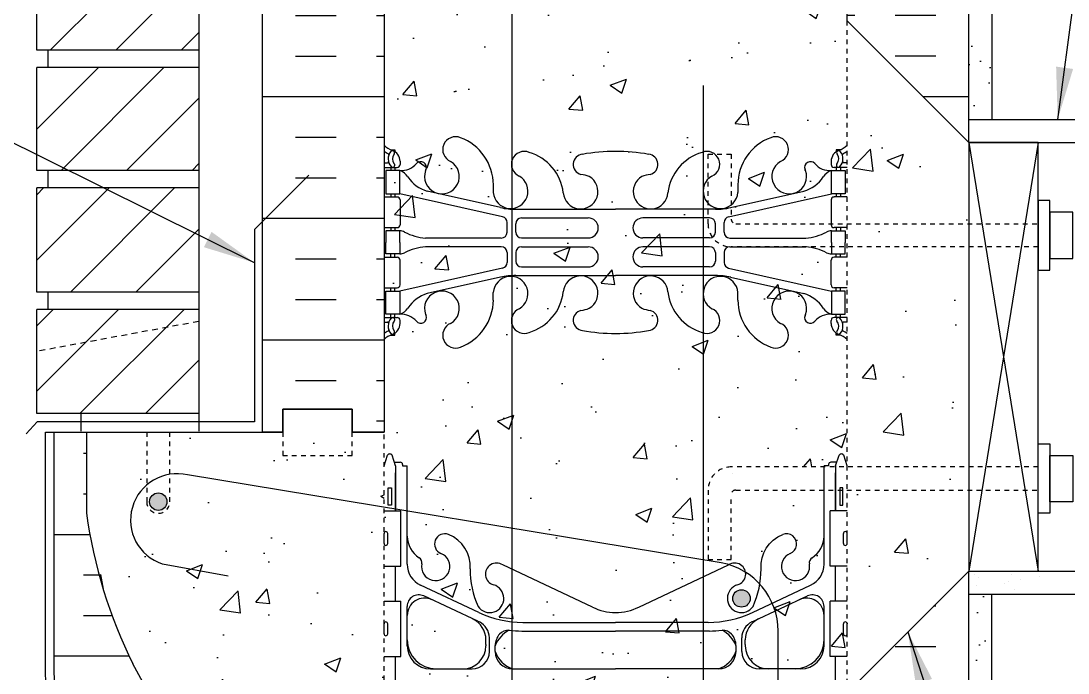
# Model space of a CAD drawing. Header units: inches. Extents: x 141.3 to 203.7, y -55.9 to 20.9.
# Drawn here: x 156.03 to 178.64, y -23.16 to -9.08 of the extents above; entities that cross this region are included whole.
import ezdxf

# ---------------------------------------------------------------- set-up
doc = ezdxf.new("R2010")
doc.units = ezdxf.units.IN
doc.header["$LTSCALE"] = 0.5
doc.header["$MEASUREMENT"] = 0
doc.linetypes.add('DASHED2', pattern=[0.375, 0.25, -0.125])
doc.linetypes.add('HIDDEN2', pattern=[0.1875, 0.125, -0.0625])
for name, color, linetype in [('HATCH', 12, 'Continuous'), ('Hidden2', 12, 'HIDDEN2'), ('LINE15', 9, 'Continuous'), ('LINE18', 9, 'Continuous'), ('line25', 2, 'Continuous'), ('LINE3', 3, 'Continuous'), ('LINE50', 5, 'Continuous'), ('LINE9', 9, 'Continuous'), ('TEXT', 4, 'Continuous'), ('Web_Edge', 9, 'Continuous')]:
    doc.layers.add(name, color=color, linetype=linetype)
doc.styles.add('DIM', font='romans.shx', dxfattribs={"width": 0.7})
doc.dimstyles.new('ext_12', dxfattribs={"dimscale": 12, "dimtxt": 0.09375, "dimasz": 0.09375, "dimexe": 0.09375, "dimexo": 0.0625, "dimgap": 0.0625, "dimtad": 1, "dimdec": 1, "dimzin": 3, "dimdsep": 46, "dimlunit": 4, "dimtxsty": 'DIM', "dimcen": 0.09, "dimdle": 0.09375, "dimclrt": 4, "dimadec": 0, "dimazin": 0, "dimtfac": 1, "dimtdec": 1, "dimtmove": 2, "dimatfit": 3, "dimfxl": 0, "dimfrac": 2, "dimtolj": 1, "dimtzin": 0, "dimarcsym": 0})
pattern_1 = [(37.5, (154.0712, -48.8331), (-0.031497, 0.963412), [0, -0.76, 0, -0.85, 0, -0.8125]), (7.5, (154.0712, -48.8331), (0.884888, 1.411073), [0, -0.41, 0, -0.685, 0, -0.2625]), (327.5, (153.4562, -48.8331), (1.557071, 0.00283), [0, -0.25, 0, -0.9, 0, -1.175]), (317.5, (153.4562, -48.8331), (1.503063, 0.438838), [0, -0.125, 0, -0.59, 0, -0.675])]

msp = doc.modelspace()

# ---------------------------------------------------------------- hatches: boundary and pattern name
at = {"layer": 'HATCH'}
h = msp.add_hatch(dxfattribs=at)
h.set_pattern_fill('ANSI31', color=256, scale=8, style=0)
h.set_pattern_definition([(45, (150.0712, -48.8331), (-0.707107, 0.707107), [])])
h.paths.add_polyline_path([(159.873, -15.308), (156.373, -15.308), (156.373, -17.558), (159.873, -17.558)])
h.paths.add_polyline_path([(159.873, -12.683), (156.373, -12.683), (156.373, -14.933), (159.873, -14.933)])
h.paths.add_polyline_path([(159.873, -10.088), (156.373, -10.088), (156.373, -12.308), (159.873, -12.308)])
h.paths.add_polyline_path([(159.873, -7.463), (156.373, -7.463), (156.373, -9.713), (159.873, -9.713)])
h.paths.add_polyline_path([(159.873, -4.863), (158.248, -4.863), (158.248, -4.838), (156.373, -4.838), (156.373, -7.088), (159.873, -7.088)])
h.paths.add_polyline_path([(159.873, -2.213), (156.373, -2.213), (156.373, -4.463), (159.873, -4.463)])
h.paths.add_polyline_path([(159.873, 0.412), (156.373, 0.412), (156.373, -1.838), (159.873, -1.838)])
h.paths.add_polyline_path([(159.873, 3.037), (156.373, 3.037), (156.373, 0.787), (159.873, 0.787)])
h.paths.add_polyline_path([(159.873, 5.637), (158.248, 5.637), (158.248, 5.662), (156.373, 5.662), (156.373, 3.412), (159.873, 3.412)])
h.paths.add_polyline_path([(159.873, 8.257), (156.373, 8.257), (156.373, 6.037), (159.873, 6.037)])
h.paths.add_polyline_path([(159.873, 10.882), (156.373, 10.882), (156.373, 8.632), (159.873, 8.632)])
h.paths.add_polyline_path([(159.873, 13.507), (156.373, 13.507), (156.373, 11.257), (159.873, 11.257)])
h.paths.add_polyline_path([(159.873, 16.107), (158.248, 16.107), (158.248, 16.132), (156.373, 16.132), (156.373, 13.882), (159.873, 13.882)])
h.paths.add_polyline_path([(159.873, 18.042), (156.373, 18.042), (156.373, 16.507), (159.873, 16.507)])
h = msp.add_hatch(dxfattribs=at)
h.set_pattern_fill('AR-SAND', color=256, scale=0.5, style=0)
h.set_pattern_definition(pattern_1)
h.paths.add_polyline_path([(176.998, 18.042), (176.498, 18.042), (176.498, 0.042), (176.485, -11.208), (176.998, -11.208)])
h = msp.add_hatch(dxfattribs=at)
h.set_pattern_fill('INSUL', color=256, scale=7, style=0)
h.set_pattern_definition([(0, (-2762.289, -414.9678), (0, 2.625), []), (0, (-2762.289, -414.0928), (0, 2.625), [0.875, -0.875]), (0, (-2762.289, -413.2178), (0, 2.625), [0.875, -0.875])])
h.paths.add_polyline_path([(161.248, -17.958), (161.685, -17.958), (161.685, -17.458), (163.185, -17.458), (163.185, -17.958), (163.873, -17.958), (163.873, 0.042), (163.185, 0.042), (163.185, 0.542), (161.685, 0.542), (161.685, 0.042), (161.248, 0.042)])
h = msp.add_hatch(dxfattribs=at)
h.set_pattern_fill('INSUL', color=256, scale=7, style=0)
h.set_pattern_definition([(180, (3100.0342, -414.9678), (0, 2.625), []), (180, (3100.0342, -414.0928), (0, 2.625), [0.875, -0.875]), (180, (3100.0342, -413.2178), (0, 2.625), [0.875, -0.875])])
h.paths.add_polyline_path([(173.873, -9.083), (176.498, -11.708), (176.498, 0.042), (176.06, 0.042), (176.06, 0.542), (174.56, 0.542), (174.56, 0.042), (173.873, 0.042)])
h = msp.add_hatch(dxfattribs=at)
h.set_pattern_fill('AR-CONC', color=256, scale=0.5, style=0)
edge = h.paths.add_edge_path()
edge.add_line((170.869, -13.458), (170.869, -11.958))
edge.add_line((170.869, -11.958), (171.369, -11.958))
edge.add_line((171.369, -11.958), (171.369, -13.358))
edge.add_arc((171.469, -13.358), 0.1, 180, 270)
edge.add_line((171.469, -13.458), (173.873, -13.458))
edge.add_line((173.873, -13.458), (173.873, -9.083))
edge.add_line((173.873, -9.083), (173.873, -8.261))
edge.add_spline(control_points=[(173.873, -8.261), (173.83, -8.265), (173.732, -8.274), (173.609, -8.237), (173.501, -8.171), (173.449, -8.084), (173.359, -8.057), (173.235, -8.063), (173.098, -8.081), (172.965, -8.157), (172.813, -8.224), (172.648, -8.211), (172.531, -8.148), (172.449, -8.11), (172.346, -8.106), (172.256, -8.109), (172.176, -8.101), (172.109, -8.161), (172.006, -8.179), (171.972, -8.269), (171.913, -8.265), (171.889, -8.26), (171.873, -8.255)], knot_values=[4.266465, 4.266465, 4.266465, 4.266465, 4.393986, 4.559812, 4.641907, 4.770665, 4.842693, 4.911035, 5.14334, 5.245184, 5.367834, 5.642148, 5.693071, 5.769302, 5.908749, 5.996148, 6.04171, 6.143555, 6.245399, 6.341968, 6.364749, 6.41534, 6.41534, 6.41534, 6.41534], degree=3, periodic=0)
edge.add_spline(control_points=[(171.873, -8.255), (171.856, -8.26), (171.832, -8.265), (171.773, -8.269), (171.74, -8.179), (171.636, -8.161), (171.569, -8.101), (171.489, -8.109), (171.4, -8.106), (171.296, -8.11), (171.215, -8.148), (171.097, -8.211), (170.933, -8.224), (170.78, -8.157), (170.647, -8.081), (170.51, -8.063), (170.386, -8.057), (170.296, -8.084), (170.245, -8.171), (170.137, -8.237), (170.013, -8.274), (169.915, -8.265), (169.873, -8.261)], knot_values=[4.266465, 4.266465, 4.266465, 4.266465, 4.317056, 4.339836, 4.436406, 4.53825, 4.640095, 4.685656, 4.773056, 4.912503, 4.988734, 5.039656, 5.313971, 5.43662, 5.538465, 5.77077, 5.839112, 5.911139, 6.039898, 6.121993, 6.287819, 6.41534, 6.41534, 6.41534, 6.41534], degree=3, periodic=0)
edge.add_spline(control_points=[(169.873, -8.261), (169.83, -8.265), (169.732, -8.274), (169.609, -8.237), (169.501, -8.171), (169.449, -8.084), (169.359, -8.057), (169.235, -8.063), (169.098, -8.081), (168.965, -8.157), (168.813, -8.224), (168.648, -8.211), (168.531, -8.148), (168.449, -8.11), (168.346, -8.106), (168.256, -8.109), (168.176, -8.101), (168.109, -8.161), (168.006, -8.179), (167.972, -8.269), (167.88, -8.263), (167.795, -8.225), (167.7, -8.18), (167.618, -8.164), (167.55, -8.175), (167.441, -8.183), (167.318, -8.258), (167.168, -8.25), (167.072, -8.226), (167.001, -8.201), (166.985, -8.145), (166.951, -8.103), (166.889, -8.079), (166.772, -8.115), (166.644, -8.164), (166.541, -8.288), (166.403, -8.251), (166.314, -8.127), (166.131, -8.144), (165.933, -8.284), (165.685, -8.072), (165.426, -8.266), (165.172, -7.994), (164.805, -8.267), (164.453, -7.972), (164.196, -8.258), (163.998, -8.157), (163.873, -8.093)], knot_values=[0, 0, 0, 0, 0.127521, 0.293347, 0.375442, 0.5042, 0.576228, 0.64457, 0.876875, 0.97872, 1.101369, 1.375684, 1.426606, 1.502837, 1.642284, 1.729684, 1.775245, 1.87709, 1.978934, 2.075503, 2.098284, 2.242339, 2.354648, 2.415546, 2.487363, 2.56215, 2.740817, 2.900283, 2.994201, 3.045124, 3.112225, 3.152989, 3.20566, 3.298114, 3.507555, 3.62139, 3.737542, 3.87312, 4.054757, 4.211307, 4.562946, 4.779646, 5.001394, 5.459275, 5.834378, 6.04652, 6.41534, 6.41534, 6.41534, 6.41534], degree=3, periodic=0)
edge.add_line((163.873, -8.093), (163.873, -17.958))
edge.add_line((163.873, -17.958), (163.873, -32.708))
edge.add_line((163.873, -32.708), (163.873, -35.958))
edge.add_line((163.873, -35.958), (167.769, -35.958))
edge.add_line((167.769, -35.958), (168.769, -34.958))
edge.add_line((168.769, -34.958), (168.769, -35.958))
edge.add_line((168.769, -35.958), (168.769, -36.958))
edge.add_line((168.769, -36.958), (169.769, -35.958))
edge.add_line((169.769, -35.958), (173.873, -35.958))
edge.add_line((173.873, -35.958), (173.873, -23.583))
edge.add_line((173.873, -23.583), (173.873, -19.208))
edge.add_line((173.873, -19.208), (171.469, -19.208))
edge.add_arc((171.469, -19.308), 0.1, 90, 180)
edge.add_line((171.369, -19.308), (171.369, -20.708))
edge.add_line((171.369, -20.708), (170.869, -20.708))
edge.add_line((170.869, -20.708), (170.869, -19.208))
edge.add_arc((171.369, -19.208), 0.5, 90, 180, ccw=False)
edge.add_line((171.369, -18.708), (173.873, -18.708))
edge.add_line((173.873, -18.708), (173.873, -13.958))
edge.add_line((173.873, -13.958), (171.369, -13.958))
edge.add_arc((171.369, -13.458), 0.5, 180, 270, ccw=False)
h = msp.add_hatch(dxfattribs=at)
h.set_pattern_fill('AR-CONC', color=256, scale=0.5, style=0)
h.set_pattern_definition([(50, (40.4486, -171.5976), (3.5863, -0.31376), [0.375, -4.125]), (355, (40.4486, -171.5976), (-0.693757, 3.76096), [0.3, -3.3]), (100.4514, (40.7474, -171.6237), (2.892547, 3.4472), [0.3187, -3.50571]), (46.1842, (40.4486, -170.5976), (5.336205, -0.827595), [0.5625, -6.1875]), (96.6356, (40.893, -170.6665), (4.67331, 4.87059), [0.47805, -5.25856]), (351.1842, (40.4486, -170.5976), (4.67331, 4.8706), [0.45, -4.95]), (21, (40.9486, -170.8476), (2.984535, -2.013094), [0.375, -4.125]), (326, (40.9486, -170.8476), (1.216577, 3.62575), [0.3, -3.3]), (71.4514, (41.1973, -171.0153), (4.201113, 1.61265), [0.3187, -3.50571]), (37.5, (40.4486, -171.5976), (0.060799, 1.664469), [0, -3.26, 0, -3.35, 0, -3.3125]), (7.5, (40.4486, -171.5976), (1.315348, 1.972059), [0, -1.91, 0, -3.185, 0, -1.2625]), (327.5, (39.3336, -171.5976), (2.669112, -0.112774), [0, -1.25, 0, -3.9, 0, -5.175]), (317.5, (38.8336, -171.5976), (2.91593, 0.500525), [0, -1.625, 0, -2.59, 0, -3.675])])
h.paths.add_polyline_path([(176.498, -14.271), (173.873, -14.271), (173.873, -18.396), (176.498, -18.396)])
h.paths.add_polyline_path([(176.498, -19.833), (176.498, -18.896), (173.873, -18.896), (173.873, -22.458)])
h.paths.add_polyline_path([(173.873, -10.208), (173.873, -13.771), (176.498, -13.771), (176.498, -12.833)])
h = msp.add_hatch(dxfattribs=at)
h.set_pattern_fill('INSUL', color=256, scale=7, style=0)
h.set_pattern_definition([(0, (-2838.6182, -458.5406), (0, 2.625), []), (0, (-2838.6182, -457.6656), (0, 2.625), [0.875, -0.875]), (0, (-2838.6182, -456.7906), (0, 2.625), [0.875, -0.875])])
h.paths.add_polyline_path([(158.448, -22.958, -0.079579), (157.448, -19.708), (157.448, -17.958), (156.748, -17.958), (156.748, -22.958, 0.131652), (157.417, -25.458), (161.155, -31.608, -0.10438), (161.248, -32.083), (161.248, -35.958), (161.685, -35.958), (161.685, -35.458), (163.185, -35.458), (163.185, -35.958), (163.873, -35.958), (163.873, -32.708), (163.623, -32.708), (163.623, -32.333)])
h = msp.add_hatch(dxfattribs=at)
h.set_pattern_fill('AR-CONC', color=256, scale=0.5, style=0)
h.set_pattern_definition([(50, (-2838.6182, -458.5406), (3.586301, -0.3137607), [0.375, -4.125]), (355, (-2838.618, -458.5406), (-0.6937567, 3.7609607), [0.3, -3.3]), (100.4514, (-2838.3193, -458.5668), (2.892547, 3.4471977), [0.318701, -3.5057106]), (46.1842, (-2838.618, -457.5406), (5.336205, -0.827595), [0.5625, -6.1875]), (96.6356, (-2838.1735, -457.6096), (4.6733135, 4.870589), [0.478051, -5.258565]), (351.1842, (-2838.618, -457.5406), (4.67331, 4.870593), [0.45, -4.95]), (21, (-2838.1182, -457.7906), (2.9845353, -2.0130945), [0.375, -4.125]), (326, (-2838.118, -457.7906), (1.2165767, 3.6257502), [0.3, -3.3]), (71.4514, (-2837.8695, -457.9584), (4.201113, 1.6126525), [0.318701, -3.5057106]), (37.5, (-2838.6182, -458.5406), (0.0607993, 1.66446927), [0, -3.26, 0, -3.35, 0, -3.3125]), (7.5, (-2838.6182, -458.5406), (1.3153477, 1.9720586), [0, -1.91, 0, -3.185, 0, -1.2625]), (327.5, (-2839.7332, -458.5406), (2.6691122, -0.11277436), [0, -1.25, 0, -3.9, 0, -5.175]), (317.5, (-2840.2332, -458.5406), (2.9159308, 0.500525), [0, -1.625, 0, -2.59, 0, -3.675])])
h.paths.add_polyline_path([(163.623, -32.333), (163.623, -32.708), (163.873, -32.708), (163.873, -17.958), (159.248, -17.958), (159.248, -19.458, -1), (158.748, -19.458), (158.748, -17.958), (157.448, -17.958), (157.448, -19.708, 0.079579), (158.448, -22.958)])
h = msp.add_hatch(dxfattribs=at)
h.set_pattern_fill('INSUL', color=256, scale=7, style=0)
h.set_pattern_definition([(180, (3100.0342, -432.9678), (0, 2.625), []), (180, (3100.0342, -432.0928), (0, 2.625), [0.875, -0.875]), (180, (3100.0342, -431.2178), (0, 2.625), [0.875, -0.875])])
h.paths.add_polyline_path([(176.498, -20.958), (173.873, -23.583), (173.873, -35.958), (174.56, -35.958), (174.56, -35.458), (176.06, -35.458), (176.06, -35.958), (176.498, -35.958)])
h = msp.add_hatch(dxfattribs=at)
h.set_pattern_fill('AR-SAND', color=256, scale=0.5, style=0)
h.set_pattern_definition(pattern_1)
h.paths.add_polyline_path([(176.998, -21.77), (176.904, -21.458), (176.498, -21.458), (176.498, -35.958), (176.998, -35.958)])
at = {"layer": 'LINE3'}
for points in [[(158.81, -19.458, 1), (159.185, -19.458, 1)], [(171.779, -21.547, 1), (171.404, -21.547, 1)]]:
    msp.add_hatch(color=256, dxfattribs=at).paths.add_polyline_path(points)

# ---------------------------------------------------------------- linework, layer by layer
at = {"layer": 'HATCH', "linetype": 'Continuous'}
for p, q in [((177.998, -11.708), (176.498, -20.958)), ((176.498, -11.708), (177.998, -20.958))]:
    msp.add_line(p, q, dxfattribs=at)
at = {"layer": 'HATCH'}
for p, q in [((171.407, -18.84), (171.407, -18.84)), ((176.617, -21.02), (176.617, -21.02)), ((176.709, -21.105), (176.709, -21.105)), ((177.271, -21.229), (177.271, -21.229)), ((177.353, -21.171), (177.353, -21.171)), ((177.422, -21.04), (177.422, -21.04)), ((177.614, -21.137), (177.614, -21.137)), ((178.02, -21.083), (178.02, -21.083)), ((176.674, -21.26), (176.674, -21.26)), ((177.482, -21.363), (177.482, -21.363))]:
    msp.add_line(p, q, dxfattribs=at)
at = {"layer": 'Hidden2', "color": 9}
for p, q in [((157.448, -17.958), (158.748, -17.958)), ((159.248, -17.958), (161.248, -17.958))]:
    msp.add_line(p, q, dxfattribs=at)
at = {"layer": 'Hidden2'}
for p, q in [((157.448, -17.958), (158.748, -17.958)), ((158.748, -17.958), (158.748, -19.458)), ((159.248, -17.958), (161.248, -17.958)), ((159.248, -19.458), (159.248, -17.958)), ((163.873, -32.708), (163.873, -17.958))]:
    msp.add_line(p, q, dxfattribs=at)
msp.add_lwpolyline([(161.248, -17.958), (161.685, -17.958), (161.685, -17.458), (163.185, -17.458), (163.185, -17.958), (163.873, -17.958)], dxfattribs=at)
msp.add_arc((158.998, -19.458), 0.25, 180, 0, dxfattribs=at)
at = {"layer": 'LINE15', "linetype": 'HIDDEN2'}
for points in [[(171.369, -13.958, -0.414214), (170.869, -13.458), (170.869, -11.958), (171.369, -11.958), (171.369, -13.358, 0.414214), (171.469, -13.458)], [(171.369, -18.708, 0.414214), (170.869, -19.208), (170.869, -20.708), (171.369, -20.708), (171.369, -19.308, -0.414214), (171.469, -19.208)]]:
    msp.add_lwpolyline(points, format="xyb", dxfattribs=at)
for points in [[(171.469, -13.458), (177.998, -13.458)], [(177.998, -13.958), (171.369, -13.958)], [(177.998, -18.708), (171.369, -18.708)], [(171.469, -19.208), (177.998, -19.208)]]:
    msp.add_lwpolyline(points, dxfattribs=at)
at = {"layer": 'LINE18'}
for points in [[(177.998, -14.458), (178.248, -14.458), (178.248, -12.958), (177.998, -12.958)], [(178.248, -14.208), (178.748, -14.208), (178.748, -13.208), (178.248, -13.208)], [(177.998, -18.208), (178.248, -18.208), (178.248, -19.708), (177.998, -19.708)], [(178.248, -18.458), (178.748, -18.458), (178.748, -19.458), (178.248, -19.458)]]:
    msp.add_lwpolyline(points, close=True, dxfattribs=at)
at = {"layer": 'line25'}
for p, q in [((159.873, 5.662), (159.873, -17.933)), ((163.873, 0.042), (163.873, -17.958)), ((173.873, -9.083), (173.873, 0.042)), ((156.373, -9.713), (156.373, -7.463)), ((176.498, -11.708), (173.873, -9.083)), ((159.873, -9.713), (156.373, -9.713)), ((156.623, -10.088), (156.623, -9.713)), ((159.873, -10.088), (156.373, -10.088)), ((156.373, -12.308), (156.373, -10.088)), ((176.498, -11.708), (190.196, -11.708)), ((159.873, -12.308), (156.373, -12.308)), ((156.623, -12.683), (156.623, -12.308)), ((159.873, -12.683), (156.373, -12.683)), ((156.373, -14.933), (156.373, -12.683)), ((159.873, -14.933), (156.373, -14.933)), ((156.623, -15.308), (156.623, -14.933)), ((159.873, -15.308), (156.373, -15.308)), ((156.373, -17.558), (156.373, -15.308)), ((159.873, -17.558), (156.373, -17.558)), ((157.323, -17.558), (157.323, -17.933)), ((157.448, -17.958), (157.448, -19.708)), ((163.873, -19.653), (164.238, -19.653)), ((164.238, -20.853), (164.238, -19.653)), ((173.873, -19.653), (173.508, -19.653)), ((173.508, -20.853), (173.508, -19.653)), ((163.873, -20.853), (164.238, -20.853)), ((173.873, -20.853), (173.508, -20.853)), ((176.498, -20.958), (173.873, -23.583)), ((176.498, -20.958), (190.196, -20.958)), ((163.873, -21.603), (164.238, -21.603)), ((164.238, -22.803), (164.238, -21.603)), ((173.873, -21.603), (173.508, -21.603)), ((173.508, -22.803), (173.508, -21.603)), ((163.873, -22.803), (164.238, -22.803)), ((173.873, -22.803), (173.508, -22.803)), ((163.623, -32.333), (158.448, -22.958))]:
    msp.add_line(p, q, dxfattribs=at)
at = {"layer": 'line25', "linetype": 'Continuous'}
msp.add_lwpolyline([(176.498, -20.958), (177.998, -20.958), (177.998, -11.708), (176.498, -11.708)], close=True, dxfattribs=at)
at = {"layer": 'line25'}
msp.add_arc((168.093, -18.212), 10.75, 188.0028, 206.2026, dxfattribs=at)
at = {"layer": 'LINE3'}
for p, q in [((166.642, -25.51), (166.642, 12.301)), ((170.764, -10.479), (170.764, -35.95)), ((171.155, -20.779), (159.632, -18.881)), ((159.086, -20.803), (160.505, -21.057)), ((172.384, -28.564), (172.384, -22.254))]:
    msp.add_line(p, q, dxfattribs=at)
for centre in [(158.998, -19.458), (171.591, -21.547)]:
    msp.add_circle(centre, 0.188, dxfattribs=at)
for centre, radius, start, end in [((159.4, -19.854), 1, 76.5845, 251.653), ((170.884, -22.254), 1.5, 360, 79.5785)]:
    msp.add_arc(centre, radius, start, end, dxfattribs=at)
at = {"layer": 'LINE50'}
for p, q in [((161.248, -17.958), (161.248, 0.042)), ((176.498, -11.708), (176.498, 0.042)), ((176.498, -35.958), (176.498, -20.958))]:
    msp.add_line(p, q, dxfattribs=at)
for points in [[(163.873, -17.958), (163.185, -17.958), (163.185, -17.458), (161.685, -17.458), (161.685, -17.958), (161.248, -17.958)], [(161.248, -17.958), (161.685, -17.958), (161.685, -17.458), (163.185, -17.458), (163.185, -17.958), (163.873, -17.958)]]:
    msp.add_lwpolyline(points, dxfattribs=at)
msp.add_lwpolyline([(161.248, -35.958), (161.248, -32.083, 0.10438), (161.155, -31.608), (157.417, -25.458, -0.131652), (156.748, -22.958), (156.748, -17.958), (157.448, -17.958)], format="xyb", dxfattribs=at)
at = {"layer": 'LINE9'}
for p, q in [((176.998, 18.042), (176.998, -11.208)), ((176.498, -11.208), (190.196, -11.208)), ((161.073, -13.584), (162.248, -12.409)), ((163.913, -20.103), (163.913, -20.103)), ((173.833, -20.103), (173.833, -20.103)), ((163.873, -20.363), (163.873, -20.143)), ((163.873, -20.198), (163.873, -20.198)), ((163.873, -20.308), (163.873, -20.308)), ((163.953, -20.363), (163.953, -20.143)), ((173.793, -20.363), (173.793, -20.143)), ((173.873, -20.363), (173.873, -20.143)), ((173.873, -20.198), (173.873, -20.198)), ((173.873, -20.308), (173.873, -20.308)), ((163.913, -20.403), (163.913, -20.403)), ((173.833, -20.403), (173.833, -20.403)), ((176.498, -21.458), (190.196, -21.458)), ((176.998, -35.958), (176.998, -21.458)), ((163.873, -22.313), (163.873, -22.093)), ((163.873, -22.148), (163.873, -22.148)), ((163.913, -22.053), (163.913, -22.053)), ((163.953, -22.313), (163.953, -22.093)), ((173.793, -22.313), (173.793, -22.093)), ((173.833, -22.053), (173.833, -22.053)), ((173.873, -22.313), (173.873, -22.093)), ((173.873, -22.148), (173.873, -22.148)), ((163.873, -22.258), (163.873, -22.258)), ((163.913, -22.353), (163.913, -22.353)), ((173.833, -22.353), (173.833, -22.353)), ((173.873, -22.258), (173.873, -22.258))]:
    msp.add_line(p, q, dxfattribs=at)
at = {"layer": 'LINE9', "linetype": 'HIDDEN2'}
msp.add_line((173.873, -23.583), (173.873, -9.083), dxfattribs=at)
at = {"layer": 'LINE9', "linetype": 'DASHED2'}
msp.add_line((159.873, -15.568), (156.373, -16.215), dxfattribs=at)
at = {"layer": 'LINE9'}
msp.add_lwpolyline([(161.073, -13.584), (161.073, -17.734), (156.386, -17.734), (156.147, -17.993)], dxfattribs=at)
msp.add_lwpolyline([(159.707, -29.616), (157.256, -25.584, -0.131757), (156.56, -22.988), (156.56, -17.958), (161.248, -17.958)], format="xyb", dxfattribs=at)
at = {"layer": 'LINE9', "color": 8, "linetype": 'DASHED2', "ltscale": 0.15}
msp.add_lwpolyline([(161.685, -17.958), (161.685, -17.958), (161.685, -18.458), (163.185, -18.458), (163.185, -17.958), (163.185, -17.958)], dxfattribs=at)
at = {"layer": 'LINE9'}
for centre, start, end in [((163.913, -20.143), 90, 180), ((163.913, -20.143), 360, 90), ((173.833, -20.143), 90, 180), ((173.833, -20.143), 0, 90), ((163.913, -20.363), 180, 270), ((163.913, -20.363), 270, 0), ((173.833, -20.363), 180, 270), ((173.833, -20.363), 270, 0), ((163.913, -22.093), 90, 180), ((163.913, -22.093), 360, 90), ((173.833, -22.093), 90, 180), ((173.833, -22.093), 0, 90), ((163.913, -22.313), 180, 270), ((163.913, -22.313), 270, 0), ((173.833, -22.313), 180, 270), ((173.833, -22.313), 270, 0)]:
    msp.add_arc(centre, 0.04, start, end, dxfattribs=at)
at = {"layer": 'Web_Edge', "color": 8}
for p, q in [((164.019, -11.863), (164.109, -11.863)), ((164.109, -11.863), (164.109, -11.905)), ((173.727, -11.863), (173.637, -11.863)), ((173.637, -11.863), (173.637, -11.905)), ((163.873, -12.142), (163.95, -12.142)), ((164.219, -12.112), (164.219, -12.18)), ((173.527, -12.112), (173.527, -12.18)), ((173.873, -12.142), (173.795, -12.142)), ((163.873, -12.242), (164.156, -12.242)), ((164.019, -12.242), (164.019, -12.312)), ((164.109, -12.242), (164.109, -12.312)), ((164.771, -12.308), (164.783, -12.287)), ((172.974, -12.308), (172.962, -12.287)), ((173.873, -12.242), (173.589, -12.242)), ((173.637, -12.242), (173.637, -12.312)), ((173.727, -12.242), (173.727, -12.312)), ((166.232, -12.619), (166.232, -12.783)), ((171.513, -12.619), (171.513, -12.783)), ((163.873, -12.882), (164.156, -12.882)), ((164.019, -12.812), (164.019, -12.882)), ((164.109, -12.812), (164.109, -12.882)), ((166.431, -13.309), (164.214, -12.812)), ((166.388, -13.111), (164.807, -12.758)), ((171.314, -13.309), (173.532, -12.812)), ((171.357, -13.111), (172.938, -12.758)), ((173.873, -12.882), (173.589, -12.882)), ((173.637, -12.812), (173.637, -12.882)), ((173.727, -12.812), (173.727, -12.882)), ((164.219, -12.945), (164.219, -13.48)), ((173.527, -12.945), (173.527, -13.48)), ((166.715, -13.147), (168.873, -13.147)), ((166.841, -13.333), (168.281, -13.333)), ((171.031, -13.147), (168.873, -13.147)), ((170.904, -13.333), (169.464, -13.333)), ((163.873, -13.542), (164.156, -13.542)), ((164.019, -13.542), (164.019, -13.612)), ((164.109, -13.542), (164.109, -13.612)), ((166.529, -13.643), (166.529, -13.431)), ((166.716, -13.642), (166.716, -13.458)), ((171.029, -13.642), (171.029, -13.458)), ((171.216, -13.643), (171.216, -13.431)), ((173.873, -13.542), (173.589, -13.542)), ((173.637, -13.542), (173.637, -13.612)), ((173.727, -13.542), (173.727, -13.612)), ((166.404, -13.768), (164.766, -13.768)), ((166.841, -13.767), (168.281, -13.767)), ((170.904, -13.767), (169.464, -13.767)), ((171.341, -13.768), (172.979, -13.768)), ((166.404, -13.956), (164.766, -13.956)), ((166.841, -13.957), (168.281, -13.957)), ((170.904, -13.957), (169.464, -13.957)), ((171.341, -13.956), (172.979, -13.956)), ((163.873, -14.182), (164.156, -14.182)), ((164.019, -14.182), (164.019, -14.112)), ((164.109, -14.182), (164.109, -14.112)), ((164.219, -14.78), (164.219, -14.245)), ((166.529, -14.081), (166.529, -14.294)), ((166.716, -14.082), (166.716, -14.266)), ((171.029, -14.082), (171.029, -14.266)), ((171.216, -14.081), (171.216, -14.294)), ((173.527, -14.78), (173.527, -14.245)), ((173.873, -14.182), (173.589, -14.182)), ((173.637, -14.182), (173.637, -14.112)), ((173.727, -14.182), (173.727, -14.112)), ((166.431, -14.416), (164.214, -14.912)), ((166.841, -14.391), (168.281, -14.391)), ((170.904, -14.391), (169.464, -14.391)), ((171.314, -14.416), (173.532, -14.912)), ((166.388, -14.614), (164.807, -14.967)), ((166.715, -14.578), (168.873, -14.578)), ((171.031, -14.578), (168.873, -14.578)), ((171.357, -14.614), (172.938, -14.967)), ((163.873, -14.842), (164.156, -14.842)), ((164.019, -14.912), (164.019, -14.842)), ((164.109, -14.912), (164.109, -14.842)), ((173.873, -14.842), (173.589, -14.842)), ((173.637, -14.912), (173.637, -14.842)), ((173.727, -14.912), (173.727, -14.842)), ((166.232, -15.106), (166.232, -14.941)), ((171.513, -15.106), (171.513, -14.941)), ((163.873, -15.482), (164.156, -15.482)), ((163.873, -15.582), (163.95, -15.582)), ((164.019, -15.482), (164.019, -15.412)), ((164.109, -15.482), (164.109, -15.412)), ((164.219, -15.612), (164.219, -15.545)), ((164.771, -15.416), (164.783, -15.438)), ((172.974, -15.416), (172.962, -15.438)), ((173.527, -15.612), (173.527, -15.545)), ((173.873, -15.482), (173.589, -15.482)), ((173.637, -15.482), (173.637, -15.412)), ((173.727, -15.482), (173.727, -15.412)), ((173.873, -15.582), (173.795, -15.582)), ((164.109, -15.861), (164.109, -15.819)), ((173.637, -15.861), (173.637, -15.819)), ((164.019, -15.861), (164.109, -15.861)), ((173.727, -15.861), (173.637, -15.861))]:
    msp.add_line(p, q, dxfattribs=at)
at = {"layer": 'Web_Edge'}
for p, q in [((163.873, -18.687), (163.948, -18.457)), ((164.123, -18.687), (164.048, -18.457)), ((173.623, -18.687), (173.698, -18.457)), ((173.873, -18.687), (173.798, -18.457)), ((164.097, -18.607), (164.223, -18.607)), ((164.123, -18.687), (164.123, -19.653)), ((164.273, -18.657), (164.273, -18.657)), ((164.273, -18.657), (164.273, -18.687)), ((164.273, -18.687), (164.373, -18.687)), ((164.373, -20.809), (164.373, -18.687)), ((173.473, -18.687), (173.373, -18.687)), ((173.373, -20.809), (173.373, -18.687)), ((173.473, -18.657), (173.473, -18.687)), ((173.473, -18.657), (173.473, -18.657)), ((173.649, -18.607), (173.523, -18.607)), ((173.623, -18.687), (173.623, -19.653)), ((168.373, -21.733), (166.435, -20.823)), ((169.373, -21.733), (171.31, -20.823)), ((165.919, -21.851), (164.661, -21.262)), ((171.826, -21.851), (173.085, -21.262)), ((165.895, -22.038), (164.729, -21.492)), ((171.85, -22.038), (173.017, -21.492)), ((164.373, -22.567), (164.373, -21.719)), ((173.373, -22.567), (173.373, -21.719)), ((166.873, -22.063), (168.873, -22.063)), ((170.873, -22.063), (168.873, -22.063)), ((166.849, -22.25), (168.873, -22.25)), ((170.897, -22.25), (168.873, -22.25)), ((166.073, -22.544), (166.073, -22.439)), ((166.073, -22.544), (166.073, -22.567)), ((166.148, -22.692), (166.148, -22.395)), ((166.273, -22.692), (166.273, -22.566)), ((171.473, -22.692), (171.473, -22.566)), ((171.598, -22.692), (171.598, -22.395)), ((171.673, -22.544), (171.673, -22.439)), ((171.673, -22.544), (171.673, -22.567)), ((164.873, -23.067), (165.773, -23.067)), ((166.648, -23.067), (168.873, -23.067)), ((171.098, -23.067), (168.873, -23.067)), ((172.873, -23.067), (171.973, -23.067))]:
    msp.add_line(p, q, dxfattribs=at)
at = {"layer": 'Web_Edge', "color": 8}
for points in [[(163.914, -12.812), (164.214, -12.812), (164.214, -12.312), (163.914, -12.312)], [(173.832, -12.812), (173.532, -12.812), (173.532, -12.312), (173.832, -12.312)], [(163.914, -14.912), (164.214, -14.912), (164.214, -15.412), (163.914, -15.412)], [(173.832, -14.912), (173.532, -14.912), (173.532, -15.412), (173.832, -15.412)]]:
    msp.add_lwpolyline(points, close=True, dxfattribs=at)
for points in [[(164.214, -13.862), (164.214, -13.612), (163.914, -13.612), (163.914, -13.862)], [(173.532, -13.862), (173.532, -13.612), (173.832, -13.612), (173.832, -13.862)], [(164.214, -13.862), (164.214, -14.112), (163.914, -14.112), (163.914, -13.862)], [(173.532, -13.862), (173.532, -14.112), (173.832, -14.112), (173.832, -13.862)]]:
    msp.add_lwpolyline(points, dxfattribs=at)
at = {"layer": 'Web_Edge'}
for points in [[(164.123, -19.653), (164.123, -18.837)], [(173.623, -19.653), (173.623, -18.837)], [(164.123, -21.603), (164.123, -20.853)], [(173.623, -21.603), (173.623, -20.853)], [(164.123, -23.553), (164.123, -22.803)], [(173.623, -23.553), (173.623, -22.803)]]:
    msp.add_lwpolyline(points, dxfattribs=at)
for points in [[(164.033, -19.537), (163.963, -19.537), (163.963, -19.157), (164.033, -19.157)], [(173.713, -19.537), (173.783, -19.537), (173.783, -19.157), (173.713, -19.157)]]:
    msp.add_lwpolyline(points, close=True, dxfattribs=at)
msp.add_lwpolyline([(172.014, -20.908, -0.325312), (172.481, -20.166)], format="xyb", dxfattribs=at)
at = {"layer": 'Web_Edge', "color": 8}
for centre, radius, start, end in [((165.417, -11.858), 0.277, 67.32, 247.32), ((165.141, -12.625), 1.092, 0.3332, 69.4825), ((172.605, -12.625), 1.092, 110.5175, 179.6668), ((172.329, -11.858), 0.277, 292.68, 112.68), ((164.219, -11.405), 0.5, 226.2109, 250.5288), ((164.219, -11.405), 0.6, 234.7832, 245.0748), ((164.212, -12.058), 0.25, 140.1145, 222.4609), ((163.957, -11.968), 0.021, 343.464, 63.9957), ((164.055, -11.927), 0.045, 321.448, 139.1879), ((163.969, -12.112), 0.25, 0, 70.5288), ((164.212, -12.058), 0.16, 140.0001, 222.4609), ((166.9, -12.175), 0.277, 67.32, 247.32), ((166.716, -12.912), 1.034, 6.6669, 73.6635), ((168.179, -12.18), 0.22, 95.1835, 255.7396), ((168.855, -15.674), 3.777, 89.7394, 100.6275), ((168.89, -15.674), 3.777, 79.3725, 90.2606), ((169.567, -12.18), 0.22, 284.2604, 84.8165), ((171.03, -12.912), 1.034, 106.3365, 173.3331), ((170.846, -12.175), 0.277, 292.68, 112.68), ((173.777, -12.112), 0.25, 109.4712, 180), ((173.691, -11.927), 0.045, 40.8121, 218.552), ((173.533, -12.058), 0.16, 317.5391, 39.9999), ((173.527, -11.405), 0.5, 289.4712, 313.7878), ((173.533, -12.058), 0.25, 317.5391, 39.8855), ((173.789, -11.968), 0.021, 116.0043, 196.536), ((173.527, -11.405), 0.6, 294.9252, 305.2158), ((163.951, -12.123), 0.0196, 269.4032, 15.4901), ((164.061, -12.196), 0.045, 222.4609, 42.4609), ((164.156, -12.18), 0.0625, 270, 0), ((164.238, -11.872), 0.441, 266.7976, 318.9873), ((164.666, -12.243), 0.125, 339.6243, 138.9873), ((165.123, -12.439), 0.375, 159.6243, 60.0685), ((172.623, -12.439), 0.375, 119.9315, 20.3757), ((173.08, -12.243), 0.125, 41.0127, 200.3757), ((173.507, -11.872), 0.441, 221.0127, 273.2024), ((173.589, -12.18), 0.0625, 180, 270), ((173.684, -12.196), 0.045, 137.5391, 317.5391), ((173.795, -12.123), 0.0196, 164.5099, 270.5968), ((164.091, -12.655), 0.364, 34.9775, 70.3387), ((166.606, -12.756), 0.375, 184.2448, 60.0685), ((168.01, -13.22), 0.834, 69.3729, 82.1063), ((169.735, -13.22), 0.834, 97.8937, 110.6271), ((171.139, -12.756), 0.375, 119.9315, 355.7552), ((173.654, -12.655), 0.364, 109.6613, 145.0225), ((165.014, -12.044), 0.743, 212.7919, 253.8107), ((168.117, -12.764), 0.375, 184.2448, 60.0685), ((169.629, -12.764), 0.375, 119.9315, 355.7552), ((172.731, -12.044), 0.743, 286.1893, 327.2081), ((164.156, -12.945), 0.0625, 0, 90), ((173.589, -12.945), 0.0625, 90, 180), ((166.715, -11.647), 1.5, 257.4135, 270), ((171.031, -11.647), 1.5, 270, 282.5865), ((166.404, -13.431), 0.125, 0, 77.3767), ((166.841, -13.458), 0.125, 90, 180), ((168.281, -13.55), 0.217, 270, 90), ((169.464, -13.55), 0.217, 90, 270), ((170.904, -13.458), 0.125, 0, 90), ((171.341, -13.431), 0.125, 102.6233, 180), ((164.156, -13.48), 0.0625, 270, 0), ((173.589, -13.48), 0.0625, 180, 270), ((164.209, -13.831), 0.219, 60.4937, 88.92), ((164.855, -12.601), 1.17, 242.6365, 265.6505), ((166.404, -13.643), 0.125, 270, 0), ((166.841, -13.642), 0.125, 180, 270), ((170.904, -13.642), 0.125, 270, 360), ((171.341, -13.643), 0.125, 180, 270), ((172.89, -12.601), 1.17, 274.3495, 297.3635), ((173.536, -13.831), 0.219, 91.08, 119.5063), ((164.855, -15.123), 1.17, 94.3495, 117.3635), ((166.404, -14.081), 0.125, 0, 90), ((166.841, -14.082), 0.125, 90, 180), ((168.281, -14.174), 0.217, 270, 90), ((169.464, -14.174), 0.217, 90, 270), ((170.904, -14.082), 0.125, 0, 90), ((171.341, -14.081), 0.125, 90, 180), ((172.89, -15.123), 1.17, 62.6365, 85.6505), ((164.156, -14.245), 0.0625, 0, 90), ((164.209, -13.893), 0.219, 271.08, 299.5063), ((173.536, -13.893), 0.219, 240.4937, 268.92), ((173.589, -14.245), 0.0625, 90, 180), ((166.404, -14.294), 0.125, 282.6233, 0), ((166.841, -14.266), 0.125, 180, 270), ((170.904, -14.266), 0.125, 270, 0), ((171.341, -14.294), 0.125, 180, 257.3767), ((166.606, -14.969), 0.375, 299.9315, 175.7552), ((166.715, -16.078), 1.5, 90, 102.5865), ((168.117, -14.96), 0.375, 299.9315, 175.7552), ((169.629, -14.96), 0.375, 4.2448, 240.0685), ((171.139, -14.969), 0.375, 4.2448, 240.0685), ((171.031, -16.078), 1.5, 77.4135, 90), ((164.156, -14.78), 0.0625, 270, 0), ((165.123, -15.286), 0.375, 299.9315, 200.3757), ((172.623, -15.286), 0.375, 339.6243, 240.0685), ((173.589, -14.78), 0.0625, 180, 270), ((165.014, -15.681), 0.743, 106.1893, 147.2081), ((165.141, -15.099), 1.092, 290.5175, 359.6668), ((166.716, -14.812), 1.034, 286.3365, 353.3331), ((171.03, -14.812), 1.034, 186.6669, 253.6635), ((172.605, -15.099), 1.092, 180.3332, 249.4825), ((172.731, -15.681), 0.743, 32.7919, 73.8107), ((164.091, -15.07), 0.364, 289.6613, 325.0225), ((166.9, -15.549), 0.277, 112.68, 292.68), ((168.179, -15.544), 0.22, 104.2604, 264.8165), ((168.01, -14.504), 0.834, 277.8937, 290.6271), ((169.735, -14.504), 0.834, 249.3729, 262.1063), ((169.567, -15.544), 0.22, 275.1835, 75.7396), ((170.846, -15.549), 0.277, 247.32, 67.32), ((173.654, -15.07), 0.364, 214.9775, 250.3387), ((163.951, -15.602), 0.0196, 344.5099, 90.5968), ((164.212, -15.667), 0.25, 137.5391, 219.8855), ((164.061, -15.528), 0.045, 317.5391, 137.5391), ((164.212, -15.667), 0.16, 137.5391, 219.9999), ((164.156, -15.545), 0.0625, 360, 90), ((164.238, -15.853), 0.441, 41.0127, 93.2024), ((164.666, -15.481), 0.125, 221.0127, 20.3757), ((173.08, -15.481), 0.125, 159.6243, 318.9873), ((173.507, -15.853), 0.441, 86.7976, 138.9873), ((173.589, -15.545), 0.0625, 90, 180), ((173.684, -15.528), 0.045, 42.4609, 222.4609), ((173.533, -15.667), 0.16, 320.0001, 42.4609), ((173.533, -15.667), 0.25, 320.1145, 42.4609), ((173.795, -15.602), 0.0196, 89.4032, 195.4901), ((164.219, -16.319), 0.6, 114.9252, 125.2168), ((163.957, -15.756), 0.021, 296.0043, 16.536), ((164.055, -15.798), 0.045, 220.8121, 38.552), ((163.969, -15.612), 0.25, 289.4712, 360), ((165.417, -15.866), 0.277, 112.68, 292.68), ((168.855, -12.05), 3.777, 259.3725, 270.2606), ((168.89, -12.05), 3.777, 269.7394, 280.6275), ((172.329, -15.866), 0.277, 247.32, 67.32), ((173.777, -15.612), 0.25, 180, 250.5288), ((173.691, -15.798), 0.045, 141.448, 319.1879), ((173.789, -15.756), 0.021, 163.464, 243.9957), ((173.527, -16.319), 0.6, 54.7832, 65.0748), ((164.219, -16.319), 0.5, 109.4712, 133.7891), ((173.527, -16.319), 0.5, 46.2122, 70.5288)]:
    msp.add_arc(centre, radius, start, end, dxfattribs=at)
at = {"layer": 'Web_Edge'}
for centre, radius, start, end in [((163.998, -18.484), 0.0567, 28.0725, 151.9275), ((173.748, -18.484), 0.0567, 28.0725, 151.9275), ((164.223, -18.657), 0.05, 0, 90), ((173.523, -18.657), 0.05, 90, 180), ((164.923, -20.202), 0.55, 180, 238.0732), ((165.183, -20.371), 0.22, 68.1963, 248.1963), ((164.988, -20.858), 0.745, 356.1161, 68.1975), ((172.563, -20.371), 0.22, 291.8037, 111.8037), ((172.823, -20.202), 0.55, 301.9268, 0), ((164.988, -20.858), 0.305, 168.9056, 68.1963), ((172.758, -20.858), 0.305, 111.8037, 11.0944), ((164.566, -20.775), 0.125, 348.9056, 58.0732), ((166.302, -21.022), 0.24, 56.25, 254.2747), ((171.443, -21.022), 0.24, 285.7253, 123.75), ((173.18, -20.775), 0.125, 121.9268, 191.0944), ((164.873, -20.809), 0.5, 180, 244.9204), ((167.731, -20.908), 2, 180.0146, 203.9638), ((170.014, -20.908), 2, 336.0362, 359.9854), ((172.873, -20.809), 0.5, 295.0796, 0), ((166.154, -21.547), 0.305, 214.6703, 74.2747), ((171.591, -21.547), 0.305, 105.7253, 325.3297), ((164.623, -21.719), 0.25, 64.9204, 180), ((173.123, -21.719), 0.25, 0, 115.0796), ((164.748, -21.915), 0.375, 64.9204, 180), ((172.998, -21.915), 0.375, 0, 115.0796), ((166.873, -19.813), 2.25, 244.9204, 270), ((168.873, -20.728), 1.122, 243.5454, 270), ((168.873, -20.728), 1.122, 270, 296.4546), ((170.873, -19.813), 2.25, 270, 295.0796), ((165.573, -22.439), 0.5, 0, 64.9204), ((166.849, -20), 2.25, 244.9204, 245.9476), ((165.771, -22.395), 0.376, 0.0514, 64.8081), ((171.974, -22.395), 0.376, 115.1919, 179.9486), ((172.173, -22.439), 0.5, 115.0796, 180), ((170.897, -20), 2.25, 294.0524, 295.0796), ((166.856, -22.789), 0.624, 117.0966, 159.0881), ((166.649, -22.566), 0.376, 138.3704, 179.9486), ((166.554, -22.483), 0.25, 86.1209, 138.3704), ((166.849, -20), 2.25, 262.9228, 270), ((170.897, -20), 2.25, 270, 277.0772), ((170.89, -22.789), 0.624, 20.9119, 62.9034), ((171.191, -22.483), 0.25, 41.6296, 93.8791), ((171.096, -22.566), 0.376, 0.0514, 41.6296), ((164.998, -22.442), 0.625, 180, 270), ((164.873, -22.567), 0.5, 180, 270), ((165.573, -22.567), 0.5, 270, 0), ((172.173, -22.567), 0.5, 180, 270), ((172.748, -22.442), 0.625, 270, 0), ((172.873, -22.567), 0.5, 270, 0), ((165.773, -22.692), 0.375, 270, 0), ((166.854, -22.485), 0.617, 199.5682, 250.4318), ((166.648, -22.692), 0.375, 180, 270), ((170.891, -22.485), 0.617, 289.5682, 340.4318), ((171.098, -22.692), 0.375, 270, 0), ((171.973, -22.692), 0.375, 180, 270)]:
    msp.add_arc(centre, radius, start, end, dxfattribs=at)
at = {"layer": 'Web_Edge', "color": 8}
for points in [[(166.716, -13.637), (166.716, -13.463)], [(171.029, -13.637), (171.029, -13.463)], [(166.716, -14.087), (166.716, -14.261)], [(171.029, -14.087), (171.029, -14.261)]]:
    msp.add_open_spline(points, degree=1, dxfattribs=at)

# ---------------------------------------------------------------- leaders
at = {"layer": 'TEXT'}
for points in [[(178.419, -11.208), (179.333, -4.39), (181.934, -4.39)], [(175.184, -22.271), (177.571, -29.65), (178.406, -29.65)]]:
    msp.add_leader(points, dimstyle='ext_12', override={"dimgap": 0.0625, "dimtad": 0}, dxfattribs=at)
msp.add_leader([(161.073, -14.3), (152.059, -9.826), (150.338, -9.826)], dimstyle='ext_12', dxfattribs=at)

doc.saveas('drawing.dxf')
